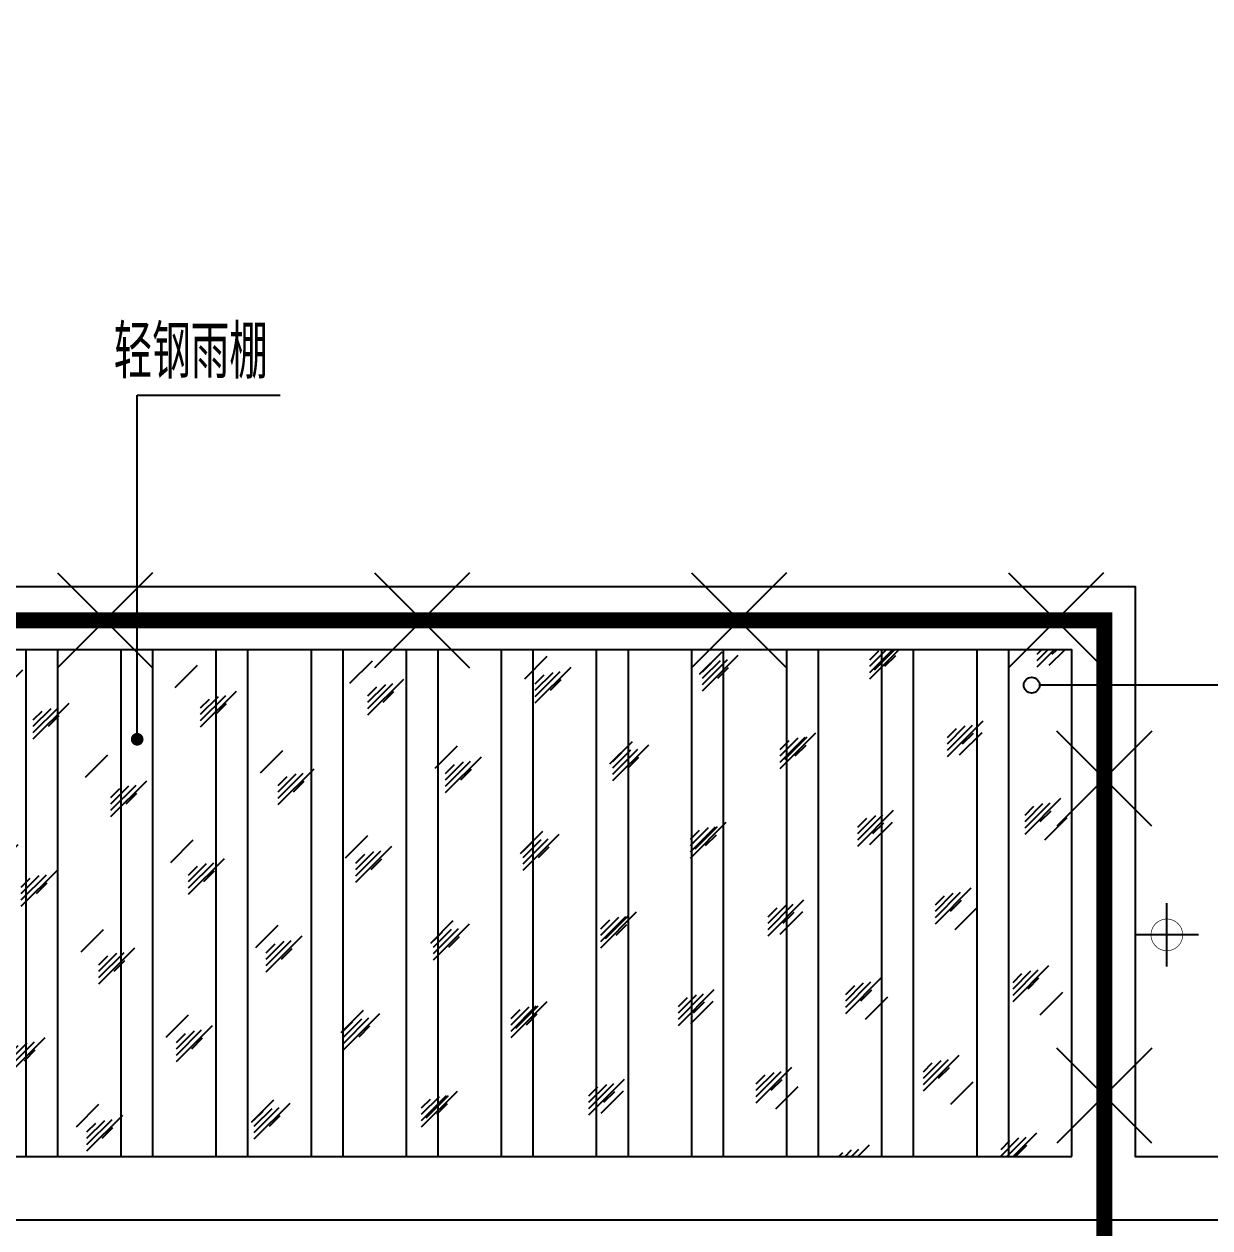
# Model space of a CAD drawing. Extents: x 3753737 to 4713801, y -857380 to 24339.
# Drawn here: x 4155908 to 4159649, y -718578 to -714778 of the extents above; entities that cross this region are included whole.
import ezdxf

# ---------------------------------------------------------------- set-up
doc = ezdxf.new("R2010")
doc.units = 0
doc.header["$LTSCALE"] = 1000
doc.header["$MEASUREMENT"] = 0
doc.linetypes.add('DASH', pattern=[0.35, 0.25, -0.1])
doc.layers.get('0').update_dxf_attribs({"linetype": 'CONTINUOUS'})
for name, color, linetype in [('!!电气', 1, 'CONTINUOUS'), ('DIM_LEAD', 3, 'CONTINUOUS'), ('LWIRE', 4, 'CONTINUOUS'), ('ROOF', 183, 'CONTINUOUS'), ('VPIPE-凝结', 150, 'CONTINUOUS'), ('WIRE-避雷', 4, 'CONTINUOUS'), ('保温', 6, 'CONTINUOUS'), ('机电标识类', 1, 'CONTINUOUS')]:
    doc.layers.add(name, color=color, linetype=linetype)
doc.layers.add('空调', color=76, linetype='CONTINUOUS', lineweight=13)
doc.styles.add('_TCH_DIM', font='SIMPLEX', dxfattribs={"bigfont": 'GBCBIG'})

# ---------------------------------------------------------------- blocks, each defined once
blk = doc.blocks.new('GGDGDGDG')
at = {"layer": '机电标识类', "color": 250, "linetype": 'DASH', "ltscale": 400}
for p, q in [((704092.5, 766289.8), (704092.5, 766489.8)), ((704192.5, 766389.8), (703992.5, 766389.8))]:
    blk.add_line(p, q, dxfattribs=at)
at = {"layer": '空调', "color": 1, "linetype": 'DASH', "const_width": 2}
blk.add_lwpolyline([(704042.5, 766389.8, 0.999999), (704142.5, 766389.8, 0.999999), (704042.5, 766389.8)], format="xyb", dxfattribs=at)
blk = doc.blocks.new('GDGDFDS')
at = {"layer": '保温', "linetype": 'Continuous', "ltscale": 10}
h = blk.add_hatch(dxfattribs=at)
h.set_pattern_fill('玻璃1', color=132, scale=50, style=0)
h.set_pattern_definition([(45, (100, 20), (-244.9418, 244.9418), [112, -288]), (45, (148, 40), (-244.9418, 244.9418), [48, -352]), (45, (100, 40), (-244.9418, 244.9418), [80, -320]), (45, (124, 20), (268.70058, -268.70058), [100, -300]), (45, (100, 0), (-244.9418, 244.9418), [160, -240]), (45, (100, 60), (-244.9418, 244.9418), [40, -360])])
h.paths.add_polyline_path([(429816.6, 209506.9), (429816.6, 211106.9), (424216.6, 211107), (424216.6, 209507)])
at = {"layer": '保温', "color": 252, "linetype": 'Continuous', "ltscale": 10, "true_color": 0x939598}
for p, q in [((424416.6, 211107), (424416.6, 209507)), ((424516.6, 211107), (424516.6, 209507)), ((424716.6, 211107), (424716.6, 209507)), ((424816.6, 211107), (424816.6, 209507)), ((425016.6, 211107), (425016.6, 209507)), ((425116.6, 211107), (425116.6, 209507)), ((425316.6, 211107), (425316.6, 209507)), ((425416.6, 211107), (425416.6, 209507)), ((425616.6, 211107), (425616.6, 209507)), ((425716.6, 211107), (425716.6, 209507)), ((425916.6, 211107), (425916.6, 209507)), ((426016.6, 211107), (426016.6, 209507)), ((426216.6, 211107), (426216.6, 209506.9)), ((426316.6, 211107), (426316.6, 209506.9)), ((426516.6, 211107), (426516.6, 209506.9)), ((426616.6, 211107), (426616.6, 209506.9)), ((426816.6, 211107), (426816.6, 209506.9)), ((426916.6, 211107), (426916.6, 209506.9)), ((427116.6, 211106.9), (427116.6, 209506.9)), ((427216.6, 211106.9), (427216.6, 209506.9)), ((427416.6, 211107), (427416.6, 209507)), ((427516.6, 211107), (427516.6, 209507)), ((427716.6, 211106.9), (427716.6, 209506.9)), ((427816.6, 211106.9), (427816.6, 209506.9)), ((428016.6, 211107), (428016.6, 209507)), ((428116.6, 211107), (428116.6, 209507)), ((428316.6, 211106.9), (428316.6, 209506.9)), ((428416.6, 211106.9), (428416.6, 209506.9)), ((428616.6, 211107), (428616.6, 209507)), ((428716.6, 211107), (428716.6, 209507)), ((428916.6, 211106.9), (428916.6, 209506.9)), ((429016.6, 211106.9), (429016.6, 209506.9)), ((429216.6, 211106.9), (429216.6, 209506.9)), ((429316.6, 211106.9), (429316.6, 209506.9)), ((429516.6, 211106.9), (429516.6, 209506.9)), ((429616.6, 211106.9), (429616.6, 209506.9))]:
    blk.add_line(p, q, dxfattribs=at)
blk = doc.blocks.new('A$C1F33016B')
at = {"layer": 'DIM_LEAD', "color": 252}
for p, q in [((31251.5, 1417.5), (31251.5, 2503.5)), ((31251.5, 1417.5), (31251.5, 2503.5)), ((31251.5, 1417.5), (31251.5, 2503.5)), ((31251.5, 1417.5), (31251.5, 2503.5)), ((31251.5, 2503.5), (31702.9, 2503.5))]:
    blk.add_line(p, q, dxfattribs=at)
at = {"layer": 'DIM_LEAD', "color": 252, "const_width": 20}
blk.add_lwpolyline([(31251.5, 1407.5, 1), (31251.5, 1427.5, 1)], format="xyb", close=True, dxfattribs=at)
blk.add_lwpolyline([(31251.5, 1407.5, 1), (31251.5, 1427.5, 1)], format="xyb", close=True, dxfattribs=at)
blk.add_lwpolyline([(31251.5, 1407.5, 1), (31251.5, 1427.5, 1)], format="xyb", close=True, dxfattribs=at)
blk.add_lwpolyline([(31251.5, 1407.5, 1), (31251.5, 1427.5, 1)], format="xyb", close=True, dxfattribs=at)
at = {"layer": 'ROOF', "color": 252, "ltscale": 0.8}
for points in [[(39600, 11000), (39600, 12450), (35400, 12450), (35400, 11000), (36200, 11000), (36200, 8400.3), (34200.2, 8400.3), (34200.2, 9000), (29800, 9000), (29800, 6200), (27950, 6200), (27950, 1900.1), (34400, 1899.9), (34400, 100), (40600, 100), (40600, 1899.9), (46400, 1900.1), (46400, 6200), (45200, 6200), (45200, 9000), (43600, 9000), (43600, 6200), (38850, 6200)], [(45400, 7300), (45400, 6400), (47450, 6400), (47450, -100), (27550, -100), (27550, 1900), (27250, 1900)]]:
    blk.add_lwpolyline(points, dxfattribs=at)
blk.add_lwpolyline([(34200.1, 100), (34200.1, 1699.9), (28600, 1700), (28600, 100)], close=True, dxfattribs=at)
at = {"layer": 'VPIPE-凝结', "color": 252}
blk.add_lwpolyline([(34686.4, 1588.3), (34098.1, 1588.3)], dxfattribs=at)
blk.add_circle((34073.6, 1588.3), 25, dxfattribs=at)
for name, p in [('GDGDFDS', (-395616.6, -209407)), ('GGDGDGDG', (-669592.5, -765589.8))]:
    blk.add_blockref(name, p)
at = {"layer": 'DIM_LEAD', "color": 252, "style": '_TCH_DIM'}
blk.add_text('轻钢雨棚', height=168.79, dxfattribs=at).set_placement((31177.5, 2556))
blk = doc.blocks.new('$TelecSys$00000009')
for p, q in [((-0.5, 0.5), (0.5, -0.5)), ((0.5, 0.5), (-0.5, -0.5))]:
    blk.add_line(p, q)

msp = doc.modelspace()

# ---------------------------------------------------------------- block references
at = {"layer": '!!电气'}
msp.add_blockref('A$C1F33016B', (4125013.4, -718453.4), dxfattribs=at)

# ---------------------------------------------------------------- next in the draw order: linework, layer by layer
at = {"layer": 'WIRE-避雷', "const_width": 50}
msp.add_lwpolyline([(4152663.4, -716660.6), (4159316.1, -716660.6), (4159316.1, -719453.4)], dxfattribs=at)

# ---------------------------------------------------------------- next in the draw order: block references
at = {"layer": 'LWIRE', "xscale": 300, "yscale": 300, "zscale": 300}
for p in [(4156163.4, -716660.6), (4157163.4, -716660.6), (4158163.4, -716660.6), (4159163.4, -716660.6)]:
    msp.add_blockref('$TelecSys$00000009', p, dxfattribs=at)
at = {"layer": 'LWIRE', "xscale": 300, "yscale": 300, "zscale": 300, "rotation": 270}
for p in [(4159316.1, -717160.6), (4159316.1, -718160.6)]:
    msp.add_blockref('$TelecSys$00000009', p, dxfattribs=at)

doc.saveas('drawing.dxf')
